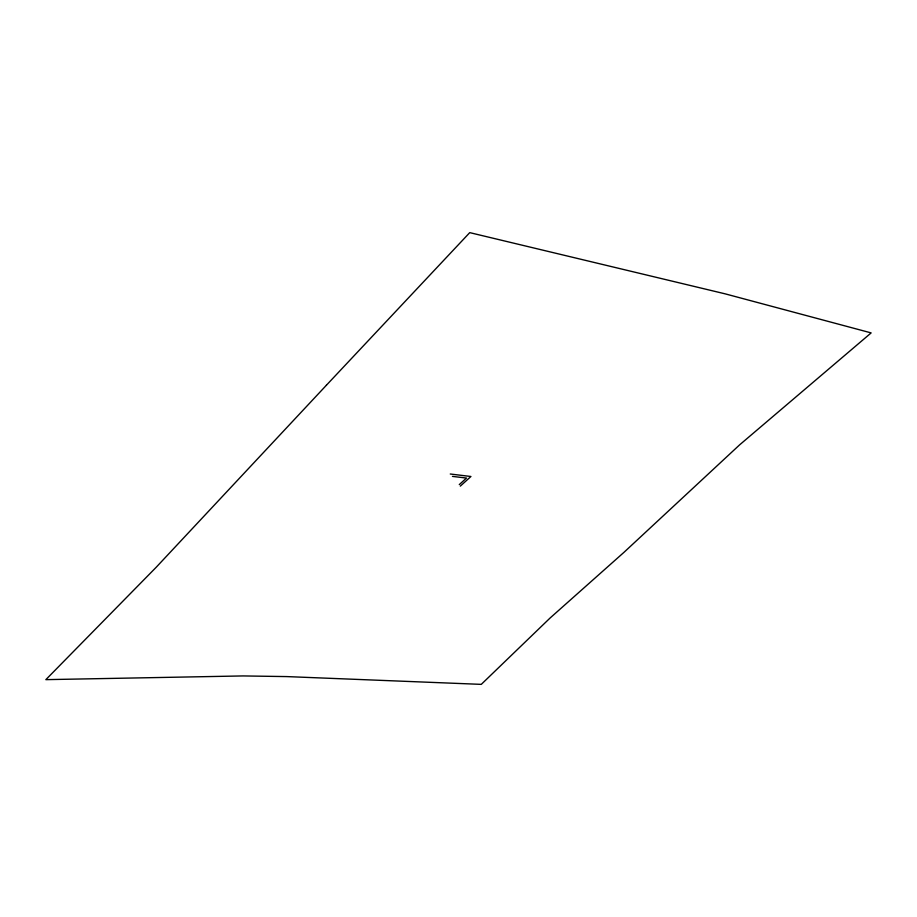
<?xml version="1.0" encoding="UTF-8"?>
<svg xmlns="http://www.w3.org/2000/svg" width="917" height="917" viewBox="0 0 917 917"><rect width="100%" height="100%" fill="white"/><g stroke="black" fill="none" stroke-linecap="round" stroke-linejoin="round"><path stroke-width="1.38" d="M459.279 484.612L466.489 478.066L452.459 476.393M460.311 486.125L470.925 476.496L450.27 474.009M326.452 385.174L156.154 567.314L45.85 679.646L243.062 675.932L286.62 676.586L481.276 684.369L550.154 617.955L623.95 552.355L739.629 444.848L871.15 332.905L725.141 293.841L469.745 232.631L326.452 385.174"/></g></svg>
